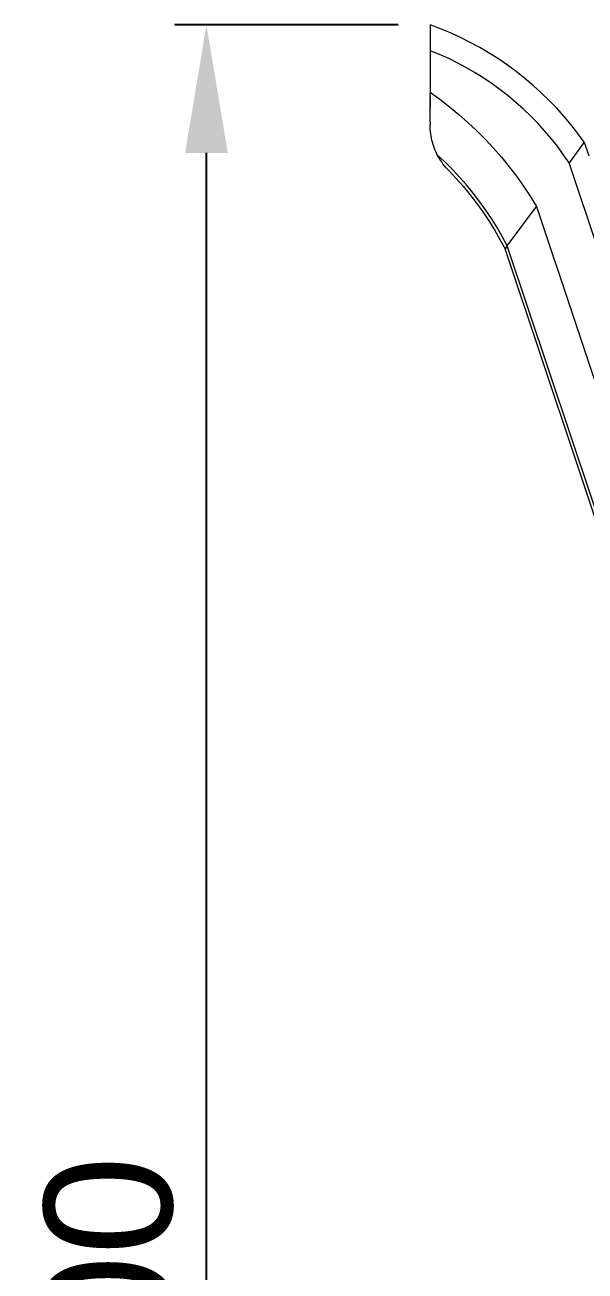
# Model space of a CAD drawing. Header units: millimetres. Extents: x -209 to 4251, y 50 to 3279.
# Drawn here: x 3026 to 3201, y 2785.9 to 3175.4 of the extents above; entities that cross this region are included whole.
import ezdxf

# ---------------------------------------------------------------- set-up
doc = ezdxf.new("R2010")
doc.units = ezdxf.units.MM
doc.layers.add('ZANO_R', color=7, linetype='Continuous', lineweight=0)
doc.layers.add('ZANO_W', color=1, linetype='Continuous', lineweight=0)
doc.styles.get("Standard").update_dxf_attribs({"font": 'ARIALUNI.TTF'})
doc.dimstyles.new('pl i ang', dxfattribs={"dimtxt": 50, "dimasz": 50, "dimexe": 1.25, "dimexo": 0.625, "dimgap": 10, "dimtad": 1, "dimtoh": 1, "dimtxsty": 'Standard', "dimcen": 2.5, "dimclrd": 1, "dimclre": 1, "dimclrt": 1, "dimadec": 0, "dimazin": 0, "dimtfac": 1, "dimtmove": 0, "dimatfit": 3, "dimfxl": 1, "dimarcsym": 1})

# ---------------------------------------------------------------- blocks, each defined once
blk = doc.blocks.new('*D432')
at = {"layer": 'ZANO_W', "color": 1, "lineweight": -2}
for p, q in [((3142.58, 3175.37), (3072.69, 3175.37)), ((3082.69, 2415.37), (3082.69, 3135.37)), ((3134.03, 2375.37), (3072.69, 2375.37))]:
    blk.add_line(p, q, dxfattribs=at)
at = {"layer": 'ZANO_W', "color": 1}
for points in [[(3089.36, 3135.37), (3076.02, 3135.37), (3082.69, 3175.37)], [(3076.02, 2415.37), (3089.36, 2415.37), (3082.69, 2375.37)]]:
    blk.add_solid(points, dxfattribs=at)
at = {"layer": 'ZANO_W', "color": 1, "insert": (3052.25, 2775.37), "char_height": 40, "attachment_point": 5, "rotation": 90}
blk.add_mtext('800', dxfattribs=at)

msp = doc.modelspace()

# ---------------------------------------------------------------- linework, layer by layer
at = {"layer": 'ZANO_R'}
for p, q in [((3155.78, 3174.16), (3152.58, 3175.37)), ((3152.58, 3175.37), (3152.58, 3167.32)), ((3158.93, 3172.85), (3155.78, 3174.16)), ((3162.03, 3171.43), (3158.93, 3172.85)), ((3165.08, 3169.9), (3162.03, 3171.43)), ((3152.58, 3167.32), (3152.58, 3154.34)), ((3155.49, 3166.13), (3152.58, 3167.32)), ((3158.36, 3164.84), (3155.49, 3166.13)), ((3168.08, 3168.28), (3165.08, 3169.9)), ((3171.03, 3166.55), (3168.08, 3168.28)), ((3173.91, 3164.72), (3171.03, 3166.55)), ((3161.18, 3163.44), (3158.36, 3164.84)), ((3163.95, 3161.96), (3161.18, 3163.44)), ((3176.73, 3162.79), (3173.91, 3164.72)), ((3179.48, 3160.77), (3176.73, 3162.79)), ((3166.67, 3160.38), (3163.95, 3161.96)), ((3169.33, 3158.71), (3166.67, 3160.38)), ((3171.94, 3156.95), (3169.33, 3158.71)), ((3182.16, 3158.66), (3179.48, 3160.77)), ((3184.76, 3156.45), (3182.16, 3158.66)), ((3174.48, 3155.1), (3171.94, 3156.95)), ((3176.97, 3153.17), (3174.48, 3155.1)), ((3187.29, 3154.16), (3184.76, 3156.45)), ((3152.58, 3154.34), (3152.58, 3154.23)), ((3152.58, 3154.34), (3155.65, 3152.13)), ((3152.58, 3154.21), (3152.58, 3154.23)), ((3152.58, 3154.21), (3152.58, 3154.11)), ((3152.58, 3154.09), (3152.58, 3154.11)), ((3152.58, 3154.09), (3152.58, 3153.99)), ((3152.58, 3153.96), (3152.58, 3153.99)), ((3152.58, 3153.96), (3152.58, 3153.87)), ((3152.58, 3153.82), (3152.58, 3153.87)), ((3152.58, 3153.82), (3152.58, 3153.75)), ((3152.58, 3153.69), (3152.58, 3153.75)), ((3152.58, 3153.69), (3152.58, 3153.63)), ((3152.58, 3153.56), (3152.58, 3153.63)), ((3152.58, 3153.56), (3152.58, 3153.5)), ((3152.58, 3153.42), (3152.58, 3153.5)), ((3152.58, 3153.42), (3152.58, 3153.37)), ((3152.58, 3153.29), (3152.58, 3153.37)), ((3152.58, 3153.29), (3152.58, 3153.25)), ((3152.58, 3153.19), (3152.58, 3153.25)), ((3152.58, 3153.19), (3152.58, 3153.12)), ((3152.58, 3153.06), (3152.58, 3153.12)), ((3152.58, 3153.06), (3152.58, 3152.98)), ((3152.58, 3152.92), (3152.58, 3152.98)), ((3152.58, 3152.92), (3152.58, 3152.85)), ((3152.58, 3152.78), (3152.58, 3152.85)), ((3152.58, 3152.78), (3152.58, 3152.72)), ((3152.58, 3152.64), (3152.58, 3152.72)), ((3152.58, 3152.64), (3152.58, 3152.58)), ((3152.58, 3152.5), (3152.58, 3152.58)), ((3152.58, 3152.5), (3152.58, 3152.44)), ((3152.58, 3152.36), (3152.58, 3152.44)), ((3152.58, 3152.36), (3152.58, 3152.3)), ((3152.58, 3152.22), (3152.58, 3152.3)), ((3152.58, 3152.22), (3152.58, 3152.16)), ((3152.58, 3152.07), (3152.58, 3152.16)), ((3152.58, 3152.07), (3152.58, 3152.02)), ((3152.58, 3151.93), (3152.58, 3152.02)), ((3152.58, 3151.93), (3152.58, 3151.87)), ((3152.58, 3151.78), (3152.58, 3151.87)), ((3152.58, 3151.78), (3152.58, 3151.72)), ((3152.58, 3151.63), (3152.58, 3151.72)), ((3152.58, 3151.63), (3152.58, 3151.57)), ((3152.58, 3151.48), (3152.58, 3151.57)), ((3152.58, 3151.48), (3152.58, 3151.42)), ((3152.58, 3151.33), (3152.58, 3151.42)), ((3152.58, 3151.33), (3152.58, 3151.27)), ((3152.58, 3151.18), (3152.58, 3151.27)), ((3152.58, 3151.18), (3152.58, 3151.12)), ((3152.58, 3151.02), (3152.58, 3151.12)), ((3152.58, 3151.02), (3152.58, 3150.96)), ((3152.58, 3150.87), (3152.58, 3150.96)), ((3152.58, 3150.87), (3152.58, 3150.81)), ((3152.58, 3150.71), (3152.58, 3150.81)), ((3152.58, 3150.71), (3152.58, 3150.65)), ((3152.58, 3150.56), (3152.58, 3150.65)), ((3152.58, 3150.56), (3152.58, 3150.5)), ((3155.65, 3152.13), (3158.64, 3149.82)), ((3179.38, 3151.15), (3176.97, 3153.17)), ((3181.72, 3149.05), (3179.38, 3151.15)), ((3189.74, 3151.78), (3187.29, 3154.16)), ((3192.11, 3149.32), (3189.74, 3151.78)), ((3152.58, 3150.4), (3152.58, 3150.5)), ((3152.58, 3150.4), (3152.58, 3150.34)), ((3152.58, 3150.24), (3152.58, 3150.34)), ((3152.58, 3150.24), (3152.58, 3150.18)), ((3152.58, 3150.08), (3152.58, 3150.18)), ((3152.58, 3150.08), (3152.58, 3150.02)), ((3152.58, 3149.92), (3152.58, 3150.02)), ((3152.58, 3149.92), (3152.58, 3149.86)), ((3152.58, 3149.76), (3152.58, 3149.86)), ((3152.58, 3149.76), (3152.58, 3149.7)), ((3152.58, 3149.59), (3152.58, 3149.7)), ((3152.58, 3149.59), (3152.58, 3149.53)), ((3152.58, 3149.43), (3152.58, 3149.53)), ((3152.58, 3149.43), (3152.58, 3149.37)), ((3152.58, 3149.26), (3152.58, 3149.37)), ((3152.58, 3149.26), (3152.58, 3149.2)), ((3152.58, 3149.09), (3152.58, 3149.2)), ((3152.58, 3149.09), (3152.58, 3149.03)), ((3152.58, 3148.87), (3152.58, 3149.03)), ((3152.58, 3148.87), (3152.58, 3148.86)), ((3152.58, 3148.7), (3152.58, 3148.86)), ((3152.58, 3148.7), (3152.58, 3148.68)), ((3152.58, 3144.93), (3152.58, 3148.68)), ((3158.64, 3149.82), (3161.55, 3147.41)), ((3161.55, 3147.41), (3164.39, 3144.9)), ((3183.99, 3146.88), (3181.72, 3149.05)), ((3186.19, 3144.63), (3183.99, 3146.88)), ((3194.39, 3146.79), (3192.11, 3149.32)), ((3196.58, 3144.17), (3194.39, 3146.79)), ((3152.58, 3144.93), (3152.58, 3144.77)), ((3152.58, 3144.74), (3152.58, 3144.77)), ((3152.58, 3144.74), (3152.58, 3144.57)), ((3152.58, 3144.55), (3152.58, 3144.57)), ((3152.58, 3144.55), (3152.58, 3144.37)), ((3152.58, 3144.35), (3152.58, 3144.37)), ((3152.58, 3144.35), (3152.58, 3144.17)), ((3152.58, 3143.97), (3152.58, 3144.17)), ((3152.58, 3143.84), (3152.58, 3143.97)), ((3152.58, 3143.83), (3152.58, 3143.84)), ((3152.58, 3143.7), (3152.58, 3143.83)), ((3152.6, 3143.15), (3152.58, 3143.7)), ((3152.63, 3142.6), (3152.6, 3143.15)), ((3164.39, 3144.9), (3167.13, 3142.31)), ((3188.31, 3142.3), (3186.19, 3144.63)), ((3198.69, 3141.48), (3196.58, 3144.17)), ((3152.67, 3142.05), (3152.63, 3142.6)), ((3152.68, 3142.03), (3152.67, 3142.05)), ((3152.69, 3141.91), (3152.68, 3142.03)), ((3152.69, 3141.89), (3152.69, 3141.91)), ((3152.7, 3141.77), (3152.69, 3141.89)), ((3152.71, 3141.75), (3152.7, 3141.77)), ((3152.72, 3141.62), (3152.71, 3141.75)), ((3152.72, 3141.61), (3152.72, 3141.62)), ((3152.74, 3141.48), (3152.72, 3141.61)), ((3152.74, 3141.46), (3152.74, 3141.48)), ((3152.76, 3141.33), (3152.74, 3141.46)), ((3152.76, 3141.32), (3152.76, 3141.33)), ((3152.86, 3140.66), (3152.76, 3141.32)), ((3152.98, 3140), (3152.86, 3140.66)), ((3153.12, 3139.34), (3152.98, 3140)), ((3153.29, 3138.69), (3153.12, 3139.34)), ((3167.13, 3142.31), (3169.8, 3139.62)), ((3169.8, 3139.62), (3172.37, 3136.85)), ((3190.34, 3139.9), (3188.31, 3142.3)), ((3192.3, 3137.44), (3190.34, 3139.9)), ((3200.7, 3138.72), (3198.69, 3141.48)), ((3153.48, 3138.05), (3153.29, 3138.69)), ((3153.69, 3137.41), (3153.48, 3138.05)), ((3153.92, 3136.78), (3153.69, 3137.41)), ((3154.17, 3136.16), (3153.92, 3136.78)), ((3154.44, 3135.54), (3154.17, 3136.16)), ((3154.74, 3134.94), (3154.44, 3135.54)), ((3154.81, 3134.8), (3154.74, 3134.94)), ((3172.37, 3136.85), (3174.85, 3134)), ((3194.17, 3134.91), (3192.3, 3137.44)), ((3200.7, 3138.72), (3195.95, 3132.32)), ((3200.7, 3138.72), (3202.13, 3134.43)), ((3157.2, 3132.56), (3154.81, 3134.8)), ((3155.12, 3134.22), (3154.81, 3134.8)), ((3155.45, 3133.64), (3155.12, 3134.22)), ((3155.81, 3133.08), (3155.45, 3133.64)), ((3156.18, 3132.53), (3155.81, 3133.08)), ((3156.56, 3131.99), (3156.18, 3132.53)), ((3156.97, 3131.47), (3156.56, 3131.99)), ((3157.39, 3130.96), (3156.97, 3131.47)), ((3159.52, 3130.23), (3157.2, 3132.56)), ((3174.85, 3134), (3177.24, 3131.07)), ((3177.24, 3131.07), (3179.52, 3128.06)), ((3195.95, 3132.32), (3194.17, 3134.91)), ((3205.13, 3104.83), (3195.95, 3132.32)), ((3157.83, 3130.46), (3157.39, 3130.96)), ((3158.29, 3129.98), (3157.83, 3130.46)), ((3158.29, 3129.98), (3160.61, 3127.52)), ((3161.76, 3127.84), (3159.52, 3130.23)), ((3160.61, 3127.52), (3162.85, 3124.99)), ((3163.92, 3125.37), (3161.76, 3127.84)), ((3179.52, 3128.06), (3181.71, 3124.97)), ((3162.85, 3124.99), (3165.01, 3122.39)), ((3166, 3122.83), (3163.92, 3125.37)), ((3181.71, 3124.97), (3183.79, 3121.82)), ((3165.01, 3122.39), (3167.07, 3119.71)), ((3168, 3120.23), (3166, 3122.83)), ((3167.07, 3119.71), (3169.04, 3116.96)), ((3169.91, 3117.56), (3168, 3120.23)), ((3183.79, 3121.82), (3185.77, 3118.6)), ((3169.04, 3116.96), (3170.92, 3114.15)), ((3171.74, 3114.83), (3169.91, 3117.56)), ((3176.67, 3106.31), (3185.77, 3118.6)), ((3185.77, 3118.6), (3248.89, 2929.64)), ((3170.92, 3114.15), (3172.7, 3111.28)), ((3173.47, 3112.05), (3171.74, 3114.83)), ((3175.12, 3109.21), (3173.47, 3112.05)), ((3172.7, 3111.28), (3174.38, 3108.35)), ((3174.38, 3108.35), (3175.96, 3105.37)), ((3176.67, 3106.31), (3175.12, 3109.21)), ((3175.99, 3105.4), (3175.96, 3105.37)), ((3236.09, 2925.37), (3175.96, 3105.37)), ((3176.67, 3106.31), (3175.99, 3105.4)), ((3176.5, 3106.09), (3176.14, 3105.61)), ((3237.01, 2925.67), (3176.67, 3106.31))]:
    msp.add_line(p, q, dxfattribs=at)

# ---------------------------------------------------------------- dimensions: what is measured, and where the dimension line sits
at = {"layer": 'ZANO_W'}
dim = msp.add_linear_dim(base=(3082.69, 3175.37), p1=(3144.03, 2375.37), p2=(3152.58, 3175.37), angle=90, dimstyle='pl i ang', override={"dimtxt": 40, "dimasz": 40, "dimexe": 10, "dimexo": 10, "dimtoh": 0, "dimdec": 0, "dimtdec": 0, "dimtmove": 1}, dxfattribs=at)
dim.commit()
dim.dimension.update_dxf_attribs({"geometry": '*D432', "text_midpoint": (3052.25, 2775.37)})

doc.saveas('drawing.dxf')
